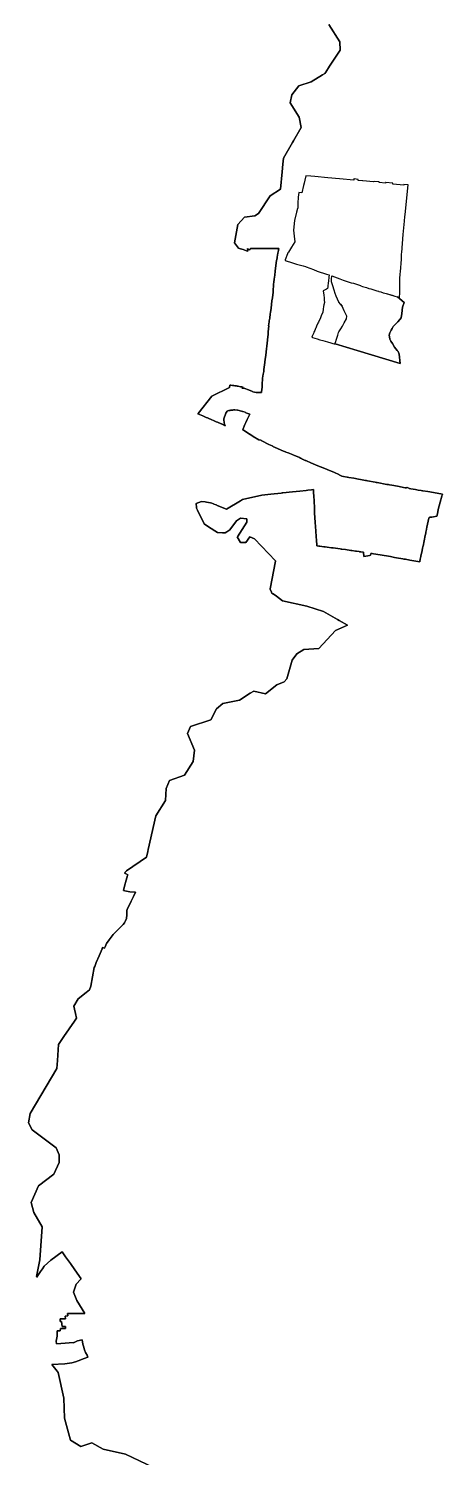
# Model space of a CAD drawing. Header units: inches. Extents: x -74.45 to -73.99, y 3.73 to 4.84.
# Drawn here: x -74.06508 to -74.05499, y 4.60348 to 4.63835 of the extents above; entities that cross this region are included whole.
import ezdxf

# ---------------------------------------------------------------- set-up
doc = ezdxf.new("R2010")
doc.units = ezdxf.units.IN
doc.header["$MEASUREMENT"] = 0
doc.layers.add('temp_wfs_layer', color=251, linetype='Continuous')

msp = doc.modelspace()

# ---------------------------------------------------------------- linework, layer by layer
at = {"layer": 'temp_wfs_layer'}
for points in [[(-74.062033, 4.603242), (-74.062715, 4.603561), (-74.063264, 4.60369), (-74.063542, 4.60384), (-74.063807, 4.603753), (-74.06406, 4.603908), (-74.064203, 4.604446), (-74.064221, 4.604931), (-74.064358, 4.605559), (-74.064384, 4.60559), (-74.064517, 4.605749), (-74.064194, 4.605772), (-74.064025, 4.605795), (-74.063937, 4.605819), (-74.063876, 4.605839), (-74.06373, 4.605895), (-74.063635, 4.605934), (-74.063656, 4.605976), (-74.063696, 4.606048), (-74.063718, 4.606108), (-74.063743, 4.606199), (-74.063757, 4.60625), (-74.063771, 4.606355), (-74.063889, 4.60633), (-74.06399, 4.606281), (-74.063998, 4.606285), (-74.064186, 4.606273), (-74.064399, 4.606258), (-74.064407, 4.60632), (-74.064385, 4.606446), (-74.064383, 4.606576), (-74.064308, 4.606577), (-74.064305, 4.606634), (-74.06418, 4.606629), (-74.06418, 4.606679), (-74.06426, 4.60668), (-74.06428, 4.606802), (-74.064311, 4.606802), (-74.064312, 4.606864), (-74.064185, 4.60687), (-74.064192, 4.606934), (-74.064125, 4.606939), (-74.064132, 4.606998), (-74.063864, 4.606998), (-74.063713, 4.606996), (-74.063906, 4.607317), (-74.063985, 4.607514), (-74.063922, 4.607716), (-74.063805, 4.607833), (-74.063798, 4.60784), (-74.063952, 4.608062), (-74.06406, 4.608216), (-74.064181, 4.608383), (-74.064266, 4.6085), (-74.064536, 4.608296), (-74.064697, 4.608151), (-74.064741, 4.60809), (-74.064788, 4.608021), (-74.064836, 4.60795), (-74.064883, 4.607883), (-74.064885, 4.607896), (-74.064803, 4.608308), (-74.064752, 4.609108), (-74.06495, 4.609459), (-74.065017, 4.609702), (-74.064838, 4.610112), (-74.064469, 4.6104), (-74.064336, 4.610679), (-74.064336, 4.610867), (-74.064412, 4.611038), (-74.064991, 4.611478), (-74.06508, 4.611649), (-74.065043, 4.611875), (-74.064394, 4.612974), (-74.064379, 4.613173), (-74.064352, 4.613561), (-74.06422, 4.613755), (-74.063964, 4.61413), (-74.063914, 4.614203), (-74.06394, 4.614321), (-74.063962, 4.614422), (-74.063978, 4.614496), (-74.063874, 4.614672), (-74.063676, 4.614833), (-74.063599, 4.614896), (-74.063567, 4.614981), (-74.063479, 4.615436), (-74.06347, 4.615465), (-74.063461, 4.615488), (-74.063451, 4.615512), (-74.063432, 4.615558), (-74.063361, 4.615721), (-74.063287, 4.615898), (-74.063284, 4.615904), (-74.063276, 4.615924), (-74.063231, 4.615909), (-74.063217, 4.615945), (-74.063185, 4.616026), (-74.063117, 4.616116), (-74.063046, 4.61621), (-74.063017, 4.616244), (-74.062976, 4.616286), (-74.062904, 4.61636), (-74.062835, 4.616431), (-74.062787, 4.616478), (-74.062774, 4.616491), (-74.062746, 4.61653), (-74.062724, 4.61656), (-74.062692, 4.616639), (-74.062689, 4.616723), (-74.062689, 4.616768), (-74.06269, 4.616814), (-74.06269, 4.616833), (-74.062678, 4.616859), (-74.062581, 4.617058), (-74.062526, 4.617174), (-74.062478, 4.617275), (-74.06261, 4.617283), (-74.062734, 4.617311), (-74.06277, 4.617321), (-74.062741, 4.617423), (-74.062701, 4.617569), (-74.06267, 4.617682), (-74.062668, 4.617688), (-74.062664, 4.617705), (-74.062719, 4.617733), (-74.062743, 4.617746), (-74.062712, 4.617782), (-74.062697, 4.617798), (-74.06221, 4.618131), (-74.062178, 4.61827), (-74.062167, 4.61832), (-74.06198, 4.619145), (-74.061741, 4.619519), (-74.061727, 4.619811), (-74.061644, 4.620005), (-74.06128, 4.620132), (-74.061068, 4.620464), (-74.061038, 4.620742), (-74.061206, 4.621148), (-74.061134, 4.621321), (-74.060639, 4.621486), (-74.0605, 4.621754), (-74.06035, 4.621882), (-74.059936, 4.621962), (-74.059683, 4.622131), (-74.05959, 4.622182), (-74.059309, 4.622119), (-74.059032, 4.622338), (-74.058851, 4.622413), (-74.058789, 4.622485), (-74.058656, 4.622943), (-74.058544, 4.623097), (-74.058373, 4.623199), (-74.05801, 4.623227), (-74.057597, 4.623661), (-74.057306, 4.623797), (-74.057508, 4.62391), (-74.057551, 4.623934), (-74.057719, 4.624028), (-74.057896, 4.624127), (-74.0583, 4.624259), (-74.05889, 4.624389), (-74.059041, 4.624498), (-74.059121, 4.624556), (-74.059129, 4.624562), (-74.059149, 4.624576), (-74.05916, 4.624601), (-74.059194, 4.624675), (-74.059192, 4.624682), (-74.05906, 4.625356), (-74.059063, 4.62536), (-74.059577, 4.625901), (-74.059692, 4.625946), (-74.059789, 4.625813), (-74.059914, 4.625813), (-74.059994, 4.625946), (-74.059991, 4.625951), (-74.05982, 4.626216), (-74.059763, 4.626305), (-74.059763, 4.626385), (-74.059764, 4.626385), (-74.059914, 4.626403), (-74.060012, 4.62634), (-74.060173, 4.626117), (-74.060252, 4.626068), (-74.060289, 4.626045), (-74.060351, 4.626048), (-74.060476, 4.626054), (-74.060692, 4.626196), (-74.060805, 4.62627), (-74.060962, 4.626598), (-74.06098, 4.626634), (-74.060985, 4.626645), (-74.060986, 4.626665), (-74.060993, 4.626761), (-74.060868, 4.626815), (-74.060776, 4.6268), (-74.060745, 4.626795), (-74.060645, 4.626779), (-74.060617, 4.626769), (-74.060577, 4.626753), (-74.060573, 4.626752), (-74.060563, 4.626748), (-74.060512, 4.626728), (-74.06049, 4.626719), (-74.060489, 4.626719), (-74.060481, 4.626716), (-74.060253, 4.626627), (-74.059918, 4.62683), (-74.05987, 4.62686), (-74.059393, 4.626966), (-74.059178, 4.626989), (-74.058925, 4.627017), (-74.058903, 4.627019), (-74.058885, 4.627021), (-74.058647, 4.627046), (-74.058473, 4.627063), (-74.058317, 4.62708), (-74.058272, 4.62709), (-74.058189, 4.627099), (-74.058138, 4.627102), (-74.058135, 4.627035), (-74.058134, 4.62703), (-74.05813, 4.626941), (-74.058123, 4.626827), (-74.058114, 4.626646), (-74.058114, 4.626645), (-74.058108, 4.626531), (-74.058093, 4.626299), (-74.058092, 4.626297), (-74.058086, 4.6262), (-74.058079, 4.626084), (-74.058071, 4.625955), (-74.05807, 4.625935), (-74.058067, 4.625885), (-74.058057, 4.625728), (-74.058056, 4.625728), (-74.058008, 4.625721), (-74.057983, 4.625718), (-74.057884, 4.625706), (-74.057883, 4.625706), (-74.057873, 4.625705), (-74.057853, 4.625703), (-74.057807, 4.625697), (-74.0577, 4.625684), (-74.057659, 4.625679), (-74.057544, 4.625663), (-74.057486, 4.625655), (-74.057462, 4.625652), (-74.057449, 4.62565), (-74.057444, 4.625649), (-74.057355, 4.625637), (-74.057224, 4.625619), (-74.057202, 4.625616), (-74.057113, 4.625602), (-74.057088, 4.625599), (-74.05702, 4.625588), (-74.057012, 4.625587), (-74.05698, 4.625582), (-74.056921, 4.625574), (-74.056921, 4.625572), (-74.056909, 4.625468), (-74.056811, 4.625486), (-74.056771, 4.625493), (-74.056768, 4.625494), (-74.056748, 4.625498), (-74.056745, 4.625498), (-74.056738, 4.625535), (-74.056736, 4.62554), (-74.056735, 4.625546), (-74.056731, 4.625545), (-74.05671, 4.625542), (-74.056671, 4.625535), (-74.05651, 4.625508), (-74.05626, 4.625466), (-74.056158, 4.625447), (-74.056061, 4.625428), (-74.05601, 4.625419), (-74.055957, 4.625409), (-74.055931, 4.625407), (-74.055899, 4.625404), (-74.055897, 4.625404), (-74.055892, 4.625403), (-74.05579, 4.625383), (-74.055548, 4.625337), (-74.055548, 4.625339), (-74.055534, 4.625409), (-74.05553, 4.625426), (-74.05552, 4.625478), (-74.05549, 4.625616), (-74.05549, 4.625617), (-74.055488, 4.625627), (-74.05548, 4.625663), (-74.055469, 4.625713), (-74.055467, 4.625723), (-74.055466, 4.625725), (-74.055413, 4.625983), (-74.055402, 4.626035), (-74.0554, 4.626042), (-74.055396, 4.626061), (-74.055383, 4.626125), (-74.055378, 4.626149), (-74.055375, 4.626168), (-74.055371, 4.626185), (-74.055324, 4.626406), (-74.05532, 4.626423), (-74.055302, 4.626426), (-74.055301, 4.626426), (-74.055256, 4.626433), (-74.055128, 4.626453), (-74.055116, 4.626512), (-74.055105, 4.626569), (-74.055089, 4.626648), (-74.055086, 4.626648), (-74.055086, 4.62665), (-74.055071, 4.626706), (-74.055051, 4.626799), (-74.05501, 4.626939), (-74.055007, 4.626947), (-74.055, 4.62697), (-74.054996, 4.626986), (-74.054995, 4.626989), (-74.055034, 4.626996), (-74.055352, 4.627052), (-74.055472, 4.627073), (-74.055478, 4.627074), (-74.055512, 4.627079), (-74.055513, 4.62708), (-74.055516, 4.62708), (-74.055585, 4.627092), (-74.055649, 4.627103), (-74.055765, 4.627124), (-74.0558, 4.62713), (-74.055804, 4.627131), (-74.055809, 4.627133), (-74.055813, 4.627134), (-74.055857, 4.62715), (-74.055862, 4.62715), (-74.055871, 4.627149), (-74.055903, 4.627148), (-74.055905, 4.627148), (-74.05609, 4.627183), (-74.056229, 4.627208), (-74.056287, 4.627219), (-74.056309, 4.627223), (-74.056352, 4.62723), (-74.056584, 4.627274), (-74.05661, 4.627279), (-74.056637, 4.627284), (-74.056817, 4.627317), (-74.056846, 4.627322), (-74.056868, 4.627326), (-74.056989, 4.62735), (-74.057036, 4.627358), (-74.057157, 4.627378), (-74.057277, 4.6274), (-74.057304, 4.627405), (-74.057311, 4.627407), (-74.057315, 4.627407), (-74.057406, 4.627424), (-74.057444, 4.627432), (-74.057493, 4.627456), (-74.05751, 4.627464), (-74.057514, 4.627466), (-74.057516, 4.627467), (-74.057622, 4.627516), (-74.057802, 4.627592), (-74.057938, 4.62765), (-74.057951, 4.627652), (-74.057963, 4.627655), (-74.057993, 4.627668), (-74.05809, 4.627709), (-74.058201, 4.627757), (-74.058308, 4.627803), (-74.058323, 4.627809), (-74.058338, 4.627815), (-74.058404, 4.627843), (-74.058409, 4.627846), (-74.058422, 4.627854), (-74.05843, 4.627859), (-74.058436, 4.627862), (-74.058437, 4.627863), (-74.058456, 4.627872), (-74.058477, 4.627883), (-74.058494, 4.62789), (-74.058598, 4.627933), (-74.058671, 4.627963), (-74.058756, 4.627997), (-74.058808, 4.628018), (-74.05882, 4.628023), (-74.058843, 4.628033), (-74.058847, 4.628034), (-74.058866, 4.628042), (-74.059074, 4.628132), (-74.059087, 4.628138), (-74.059108, 4.628148), (-74.05913, 4.628158), (-74.05913, 4.628158), (-74.059133, 4.62816), (-74.059146, 4.628166), (-74.059187, 4.628186), (-74.059223, 4.628204), (-74.059398, 4.628296), (-74.0594, 4.628297), (-74.059414, 4.628304), (-74.059421, 4.628308), (-74.05947, 4.628314), (-74.059604, 4.628399), (-74.059691, 4.628455), (-74.059695, 4.628457), (-74.059805, 4.628528), (-74.059863, 4.628565), (-74.059854, 4.628584), (-74.059828, 4.628646), (-74.059809, 4.628688), (-74.059787, 4.628736), (-74.059753, 4.628811), (-74.059743, 4.628832), (-74.059691, 4.628944), (-74.059789, 4.628979), (-74.059801, 4.628988), (-74.059856, 4.62901), (-74.059863, 4.629011), (-74.059947, 4.629034), (-74.059982, 4.62904), (-74.059988, 4.629042), (-74.060052, 4.629046), (-74.060071, 4.629046), (-74.060085, 4.629045), (-74.0601, 4.629044), (-74.060114, 4.629043), (-74.060127, 4.629042), (-74.060141, 4.62904), (-74.060141, 4.62904), (-74.06015, 4.629039), (-74.060159, 4.629037), (-74.060161, 4.629037), (-74.060171, 4.629035), (-74.060175, 4.629034), (-74.060184, 4.629032), (-74.060199, 4.629029), (-74.060221, 4.629023), (-74.060236, 4.629018), (-74.060241, 4.629017), (-74.060271, 4.628971), (-74.060321, 4.628827), (-74.060323, 4.628823), (-74.06031, 4.628727), (-74.060308, 4.62871), (-74.060307, 4.628697), (-74.060297, 4.628676), (-74.060292, 4.628666), (-74.06029, 4.628662), (-74.060365, 4.628695), (-74.060379, 4.628705), (-74.060386, 4.62871), (-74.060478, 4.628744), (-74.060506, 4.628757), (-74.06056, 4.628781), (-74.06063, 4.628811), (-74.060691, 4.628838), (-74.060717, 4.62885), (-74.060752, 4.628865), (-74.060834, 4.628901), (-74.060955, 4.628954), (-74.060948, 4.628963), (-74.060613, 4.629382), (-74.060185, 4.629595), (-74.060173, 4.629651), (-74.06015, 4.629648), (-74.060108, 4.629643), (-74.060075, 4.629639), (-74.060052, 4.629636), (-74.060011, 4.629632), (-74.059997, 4.62963), (-74.059985, 4.629628), (-74.059975, 4.629626), (-74.059912, 4.629613), (-74.059897, 4.629611), (-74.059892, 4.62961), (-74.059888, 4.629609), (-74.059886, 4.629609), (-74.059853, 4.629602), (-74.059875, 4.62958), (-74.059878, 4.629576), (-74.05988, 4.629575), (-74.059827, 4.629575), (-74.059823, 4.629575), (-74.059807, 4.629568), (-74.059724, 4.629536), (-74.059623, 4.629495), (-74.059611, 4.62949), (-74.059537, 4.629475), (-74.059473, 4.629473), (-74.059403, 4.629469), (-74.059402, 4.629485), (-74.059396, 4.629541), (-74.05939, 4.6296), (-74.059389, 4.629614), (-74.059386, 4.62964), (-74.059385, 4.629656), (-74.059377, 4.629823), (-74.059361, 4.629915), (-74.059346, 4.629984), (-74.059344, 4.629993), (-74.059346, 4.630036), (-74.05934, 4.630089), (-74.059326, 4.630202), (-74.059322, 4.630226), (-74.059316, 4.630269), (-74.059315, 4.630279), (-74.059301, 4.630386), (-74.059282, 4.630539), (-74.059274, 4.630601), (-74.059257, 4.630749), (-74.059257, 4.630757), (-74.059243, 4.630899), (-74.059238, 4.630949), (-74.059223, 4.631097), (-74.059231, 4.631099), (-74.059225, 4.631144), (-74.059224, 4.631147), (-74.059223, 4.631154), (-74.059223, 4.631156), (-74.059219, 4.63119), (-74.059218, 4.631191), (-74.059213, 4.631224), (-74.059204, 4.631286), (-74.05919, 4.631389), (-74.059185, 4.631426), (-74.059171, 4.631526), (-74.05916, 4.631618), (-74.059148, 4.631708), (-74.059139, 4.631783), (-74.059139, 4.631783), (-74.059122, 4.63192), (-74.059121, 4.63193), (-74.059116, 4.632002), (-74.059116, 4.632002), (-74.059114, 4.632054), (-74.059109, 4.632115), (-74.059104, 4.632166), (-74.059095, 4.632235), (-74.059082, 4.632337), (-74.059069, 4.632432), (-74.059059, 4.632509), (-74.059035, 4.632691), (-74.059021, 4.63275), (-74.059018, 4.632771), (-74.059002, 4.632875), (-74.058991, 4.63294), (-74.05899, 4.632948), (-74.058983, 4.632988), (-74.059059, 4.632988), (-74.059129, 4.632987), (-74.059193, 4.632987), (-74.059237, 4.632986), (-74.059246, 4.632986), (-74.059376, 4.632985), (-74.059508, 4.632983), (-74.059532, 4.632983), (-74.05967, 4.632982), (-74.059689, 4.632951), (-74.059737, 4.632978), (-74.059747, 4.632983), (-74.059734, 4.632921), (-74.059771, 4.632932), (-74.059853, 4.632958), (-74.059918, 4.632979), (-74.059919, 4.632979), (-74.059966, 4.632994), (-74.060063, 4.63312), (-74.059977, 4.633574), (-74.05982, 4.633749), (-74.059563, 4.633784), (-74.059477, 4.63384), (-74.059189, 4.634273), (-74.058938, 4.634433), (-74.058901, 4.634856), (-74.058885, 4.635041), (-74.058871, 4.635192), (-74.058648, 4.635573), (-74.058626, 4.63561), (-74.058435, 4.635936), (-74.058484, 4.636187), (-74.058702, 4.636538), (-74.058661, 4.636733), (-74.058493, 4.636951), (-74.058196, 4.637054), (-74.05792, 4.637221), (-74.057858, 4.637259), (-74.057838, 4.637289), (-74.057745, 4.637431), (-74.057484, 4.637828), (-74.057494, 4.638032), (-74.057763, 4.638455)], [(-74.057763, 4.638455), (-74.057494, 4.638032), (-74.057484, 4.637828), (-74.057745, 4.637431), (-74.057838, 4.637289), (-74.057858, 4.637259), (-74.05792, 4.637221), (-74.058196, 4.637054), (-74.058493, 4.636951), (-74.058661, 4.636733), (-74.058702, 4.636538), (-74.058484, 4.636187), (-74.058435, 4.635936), (-74.058626, 4.63561), (-74.058648, 4.635573), (-74.058871, 4.635192), (-74.058885, 4.635041), (-74.058901, 4.634856), (-74.058938, 4.634433), (-74.059189, 4.634273), (-74.059477, 4.63384), (-74.059563, 4.633784), (-74.05982, 4.633749), (-74.059977, 4.633574), (-74.060063, 4.63312), (-74.059966, 4.632994), (-74.059919, 4.632979), (-74.059918, 4.632979), (-74.059853, 4.632958), (-74.059771, 4.632932), (-74.059734, 4.632921), (-74.059747, 4.632983), (-74.059737, 4.632978), (-74.059689, 4.632951), (-74.05967, 4.632982), (-74.059532, 4.632983), (-74.059508, 4.632983), (-74.059376, 4.632985), (-74.059246, 4.632986), (-74.059237, 4.632986), (-74.059193, 4.632987), (-74.059129, 4.632987), (-74.059059, 4.632988), (-74.058983, 4.632988), (-74.05899, 4.632948), (-74.058991, 4.63294), (-74.059002, 4.632875), (-74.059018, 4.632771), (-74.059021, 4.63275), (-74.059035, 4.632691), (-74.059059, 4.632509), (-74.059069, 4.632432), (-74.059082, 4.632337), (-74.059095, 4.632235), (-74.059104, 4.632166), (-74.059109, 4.632115), (-74.059114, 4.632054), (-74.059116, 4.632002), (-74.059116, 4.632002), (-74.059121, 4.63193), (-74.059122, 4.63192), (-74.059139, 4.631783), (-74.059139, 4.631783), (-74.059148, 4.631708), (-74.05916, 4.631618), (-74.059171, 4.631526), (-74.059185, 4.631426), (-74.05919, 4.631389), (-74.059204, 4.631286), (-74.059213, 4.631224), (-74.059218, 4.631191), (-74.059219, 4.63119), (-74.059223, 4.631156), (-74.059223, 4.631154), (-74.059224, 4.631147), (-74.059225, 4.631144), (-74.059231, 4.631099), (-74.059223, 4.631097), (-74.059238, 4.630949), (-74.059243, 4.630899), (-74.059257, 4.630757), (-74.059257, 4.630749), (-74.059274, 4.630601), (-74.059282, 4.630539), (-74.059301, 4.630386), (-74.059315, 4.630279), (-74.059316, 4.630269), (-74.059322, 4.630226), (-74.059326, 4.630202), (-74.05934, 4.630089), (-74.059346, 4.630036), (-74.059344, 4.629993), (-74.059346, 4.629984), (-74.059361, 4.629915), (-74.059377, 4.629823), (-74.059385, 4.629656), (-74.059386, 4.62964), (-74.059389, 4.629614), (-74.05939, 4.6296), (-74.059396, 4.629541), (-74.059402, 4.629485), (-74.059403, 4.629469), (-74.059473, 4.629473), (-74.059537, 4.629475), (-74.059611, 4.62949), (-74.059623, 4.629495), (-74.059724, 4.629536), (-74.059807, 4.629568), (-74.059823, 4.629575), (-74.059827, 4.629575), (-74.05988, 4.629575), (-74.059878, 4.629576), (-74.059875, 4.62958), (-74.059853, 4.629602), (-74.059886, 4.629609), (-74.059888, 4.629609), (-74.059892, 4.62961), (-74.059897, 4.629611), (-74.059912, 4.629613), (-74.059975, 4.629626), (-74.059985, 4.629628), (-74.059997, 4.62963), (-74.060011, 4.629632), (-74.060052, 4.629636), (-74.060075, 4.629639), (-74.060108, 4.629643), (-74.06015, 4.629648), (-74.060173, 4.629651), (-74.060185, 4.629595), (-74.060613, 4.629382), (-74.060948, 4.628963), (-74.060955, 4.628954), (-74.060834, 4.628901), (-74.060752, 4.628865), (-74.060717, 4.62885), (-74.060691, 4.628838), (-74.06063, 4.628811), (-74.06056, 4.628781), (-74.060506, 4.628757), (-74.060478, 4.628744), (-74.060386, 4.62871), (-74.060379, 4.628705), (-74.060365, 4.628695), (-74.06029, 4.628662), (-74.060292, 4.628666), (-74.060297, 4.628676), (-74.060307, 4.628697), (-74.060308, 4.62871), (-74.06031, 4.628727), (-74.060323, 4.628823), (-74.060321, 4.628827), (-74.060271, 4.628971), (-74.060241, 4.629017), (-74.060236, 4.629018), (-74.060221, 4.629023), (-74.060199, 4.629029), (-74.060184, 4.629032), (-74.060175, 4.629034), (-74.060171, 4.629035), (-74.060161, 4.629037), (-74.060159, 4.629037), (-74.06015, 4.629039), (-74.060141, 4.62904), (-74.060141, 4.62904), (-74.060127, 4.629042), (-74.060114, 4.629043), (-74.0601, 4.629044), (-74.060085, 4.629045), (-74.060071, 4.629046), (-74.060052, 4.629046), (-74.059988, 4.629042), (-74.059982, 4.62904), (-74.059947, 4.629034), (-74.059863, 4.629011), (-74.059856, 4.62901), (-74.059801, 4.628988), (-74.059789, 4.628979), (-74.059691, 4.628944), (-74.059743, 4.628832), (-74.059753, 4.628811), (-74.059787, 4.628736), (-74.059809, 4.628688), (-74.059828, 4.628646), (-74.059854, 4.628584), (-74.059863, 4.628565), (-74.059805, 4.628528), (-74.059695, 4.628457), (-74.059691, 4.628455), (-74.059604, 4.628399), (-74.05947, 4.628314), (-74.059421, 4.628308), (-74.059414, 4.628304), (-74.0594, 4.628297), (-74.059398, 4.628296), (-74.059223, 4.628204), (-74.059187, 4.628186), (-74.059146, 4.628166), (-74.059133, 4.62816), (-74.05913, 4.628158), (-74.05913, 4.628158), (-74.059108, 4.628148), (-74.059087, 4.628138), (-74.059074, 4.628132), (-74.058866, 4.628042), (-74.058847, 4.628034), (-74.058843, 4.628033), (-74.05882, 4.628023), (-74.058808, 4.628018), (-74.058756, 4.627997), (-74.058671, 4.627963), (-74.058598, 4.627933), (-74.058494, 4.62789), (-74.058477, 4.627883), (-74.058456, 4.627872), (-74.058437, 4.627863), (-74.058436, 4.627862), (-74.05843, 4.627859), (-74.058422, 4.627854), (-74.058409, 4.627846), (-74.058404, 4.627843), (-74.058338, 4.627815), (-74.058323, 4.627809), (-74.058308, 4.627803), (-74.058201, 4.627757), (-74.05809, 4.627709), (-74.057993, 4.627668), (-74.057963, 4.627655), (-74.057951, 4.627652), (-74.057938, 4.62765), (-74.057802, 4.627592), (-74.057622, 4.627516), (-74.057516, 4.627467), (-74.057514, 4.627466), (-74.05751, 4.627464), (-74.057493, 4.627456), (-74.057444, 4.627432), (-74.057406, 4.627424), (-74.057315, 4.627407), (-74.057311, 4.627407), (-74.057304, 4.627405), (-74.057277, 4.6274), (-74.057157, 4.627378), (-74.057036, 4.627358), (-74.056989, 4.62735), (-74.056868, 4.627326), (-74.056846, 4.627322), (-74.056817, 4.627317), (-74.056637, 4.627284), (-74.05661, 4.627279), (-74.056584, 4.627274), (-74.056352, 4.62723), (-74.056309, 4.627223), (-74.056287, 4.627219), (-74.056229, 4.627208), (-74.05609, 4.627183), (-74.055905, 4.627148), (-74.055903, 4.627148), (-74.055871, 4.627149), (-74.055862, 4.62715), (-74.055857, 4.62715), (-74.055813, 4.627134), (-74.055809, 4.627133), (-74.055804, 4.627131), (-74.0558, 4.62713), (-74.055765, 4.627124), (-74.055649, 4.627103), (-74.055585, 4.627092), (-74.055516, 4.62708), (-74.055513, 4.62708), (-74.055512, 4.627079), (-74.055478, 4.627074), (-74.055472, 4.627073), (-74.055352, 4.627052), (-74.055034, 4.626996), (-74.054995, 4.626989), (-74.054996, 4.626986), (-74.055, 4.62697), (-74.055007, 4.626947), (-74.05501, 4.626939), (-74.055051, 4.626799), (-74.055071, 4.626706), (-74.055086, 4.62665), (-74.055086, 4.626648), (-74.055089, 4.626648), (-74.055105, 4.626569), (-74.055116, 4.626512), (-74.055128, 4.626453), (-74.055256, 4.626433), (-74.055301, 4.626426), (-74.055302, 4.626426), (-74.05532, 4.626423), (-74.055324, 4.626406), (-74.055371, 4.626185), (-74.055375, 4.626168), (-74.055378, 4.626149), (-74.055383, 4.626125), (-74.055396, 4.626061), (-74.0554, 4.626042), (-74.055402, 4.626035), (-74.055413, 4.625983), (-74.055466, 4.625725), (-74.055467, 4.625723), (-74.055469, 4.625713), (-74.05548, 4.625663), (-74.055488, 4.625627), (-74.05549, 4.625617), (-74.05549, 4.625616), (-74.05552, 4.625478), (-74.05553, 4.625426), (-74.055534, 4.625409), (-74.055548, 4.625339), (-74.055548, 4.625337), (-74.05579, 4.625383), (-74.055892, 4.625403), (-74.055897, 4.625404), (-74.055899, 4.625404), (-74.055931, 4.625407), (-74.055957, 4.625409), (-74.05601, 4.625419), (-74.056061, 4.625428), (-74.056158, 4.625447), (-74.05626, 4.625466), (-74.05651, 4.625508), (-74.056671, 4.625535), (-74.05671, 4.625542), (-74.056731, 4.625545), (-74.056735, 4.625546), (-74.056736, 4.62554), (-74.056738, 4.625535), (-74.056745, 4.625498), (-74.056748, 4.625498), (-74.056768, 4.625494), (-74.056771, 4.625493), (-74.056811, 4.625486), (-74.056909, 4.625468), (-74.056921, 4.625572), (-74.056921, 4.625574), (-74.05698, 4.625582), (-74.057012, 4.625587), (-74.05702, 4.625588), (-74.057088, 4.625599), (-74.057113, 4.625602), (-74.057202, 4.625616), (-74.057224, 4.625619), (-74.057355, 4.625637), (-74.057444, 4.625649), (-74.057449, 4.62565), (-74.057462, 4.625652), (-74.057486, 4.625655), (-74.057544, 4.625663), (-74.057659, 4.625679), (-74.0577, 4.625684), (-74.057807, 4.625697), (-74.057853, 4.625703), (-74.057873, 4.625705), (-74.057883, 4.625706), (-74.057884, 4.625706), (-74.057983, 4.625718), (-74.058008, 4.625721), (-74.058056, 4.625728), (-74.058057, 4.625728), (-74.058067, 4.625885), (-74.05807, 4.625935), (-74.058071, 4.625955), (-74.058079, 4.626084), (-74.058086, 4.6262), (-74.058092, 4.626297), (-74.058093, 4.626299), (-74.058108, 4.626531), (-74.058114, 4.626645), (-74.058114, 4.626646), (-74.058123, 4.626827), (-74.05813, 4.626941), (-74.058134, 4.62703), (-74.058135, 4.627035), (-74.058138, 4.627102), (-74.058189, 4.627099), (-74.058272, 4.62709), (-74.058317, 4.62708), (-74.058473, 4.627063), (-74.058647, 4.627046), (-74.058885, 4.627021), (-74.058903, 4.627019), (-74.058925, 4.627017), (-74.059178, 4.626989), (-74.059393, 4.626966), (-74.05987, 4.62686), (-74.059918, 4.62683), (-74.060253, 4.626627), (-74.060481, 4.626716), (-74.060489, 4.626719), (-74.06049, 4.626719), (-74.060512, 4.626728), (-74.060563, 4.626748), (-74.060573, 4.626752), (-74.060577, 4.626753), (-74.060617, 4.626769), (-74.060645, 4.626779), (-74.060745, 4.626795), (-74.060776, 4.6268), (-74.060868, 4.626815), (-74.060993, 4.626761), (-74.060986, 4.626665), (-74.060985, 4.626645), (-74.06098, 4.626634), (-74.060962, 4.626598), (-74.060805, 4.62627), (-74.060692, 4.626196), (-74.060476, 4.626054), (-74.060351, 4.626048), (-74.060289, 4.626045), (-74.060252, 4.626068), (-74.060173, 4.626117), (-74.060012, 4.62634), (-74.059914, 4.626403), (-74.059764, 4.626385), (-74.059763, 4.626385), (-74.059763, 4.626305), (-74.05982, 4.626216), (-74.059991, 4.625951), (-74.059994, 4.625946), (-74.059914, 4.625813), (-74.059789, 4.625813), (-74.059692, 4.625946), (-74.059577, 4.625901), (-74.059063, 4.62536), (-74.05906, 4.625356), (-74.059192, 4.624682), (-74.059194, 4.624675), (-74.05916, 4.624601), (-74.059149, 4.624576), (-74.059129, 4.624562), (-74.059121, 4.624556), (-74.059041, 4.624498), (-74.05889, 4.624389), (-74.0583, 4.624259), (-74.057896, 4.624127), (-74.057719, 4.624028), (-74.057551, 4.623934), (-74.057508, 4.62391), (-74.057306, 4.623797), (-74.057597, 4.623661), (-74.05801, 4.623227), (-74.058373, 4.623199), (-74.058544, 4.623097), (-74.058656, 4.622943), (-74.058789, 4.622485), (-74.058851, 4.622413), (-74.059032, 4.622338), (-74.059309, 4.622119), (-74.05959, 4.622182), (-74.059683, 4.622131), (-74.059936, 4.621962), (-74.06035, 4.621882), (-74.0605, 4.621754), (-74.060639, 4.621486), (-74.061134, 4.621321), (-74.061206, 4.621148), (-74.061038, 4.620742), (-74.061068, 4.620464), (-74.06128, 4.620132), (-74.061644, 4.620005), (-74.061727, 4.619811), (-74.061741, 4.619519), (-74.06198, 4.619145), (-74.062167, 4.61832), (-74.062178, 4.61827), (-74.06221, 4.618131), (-74.062697, 4.617798), (-74.062712, 4.617782), (-74.062743, 4.617746), (-74.062719, 4.617733), (-74.062664, 4.617705), (-74.062668, 4.617688), (-74.06267, 4.617682), (-74.062701, 4.617569), (-74.062741, 4.617423), (-74.06277, 4.617321), (-74.062734, 4.617311), (-74.06261, 4.617283), (-74.062478, 4.617275), (-74.062526, 4.617174), (-74.062581, 4.617058), (-74.062678, 4.616859), (-74.06269, 4.616833), (-74.06269, 4.616814), (-74.062689, 4.616768), (-74.062689, 4.616723), (-74.062692, 4.616639), (-74.062724, 4.61656), (-74.062746, 4.61653), (-74.062774, 4.616491), (-74.062787, 4.616478), (-74.062835, 4.616431), (-74.062904, 4.61636), (-74.062976, 4.616286), (-74.063017, 4.616244), (-74.063046, 4.61621), (-74.063117, 4.616116), (-74.063185, 4.616026), (-74.063217, 4.615945), (-74.063231, 4.615909), (-74.063276, 4.615924), (-74.063284, 4.615904), (-74.063287, 4.615898), (-74.063361, 4.615721), (-74.063432, 4.615558), (-74.063451, 4.615512), (-74.063461, 4.615488), (-74.06347, 4.615465), (-74.063479, 4.615436), (-74.063567, 4.614981), (-74.063599, 4.614896), (-74.063676, 4.614833), (-74.063874, 4.614672), (-74.063978, 4.614496), (-74.063962, 4.614422), (-74.06394, 4.614321), (-74.063914, 4.614203), (-74.063964, 4.61413), (-74.06422, 4.613755), (-74.064352, 4.613561), (-74.064379, 4.613173), (-74.064394, 4.612974), (-74.065043, 4.611875), (-74.06508, 4.611649), (-74.064991, 4.611478), (-74.064412, 4.611038), (-74.064336, 4.610867), (-74.064336, 4.610679), (-74.064469, 4.6104), (-74.064838, 4.610112), (-74.065017, 4.609702), (-74.06495, 4.609459), (-74.064752, 4.609108), (-74.064803, 4.608308), (-74.064885, 4.607896), (-74.064883, 4.607883), (-74.064836, 4.60795), (-74.064788, 4.608021), (-74.064741, 4.60809), (-74.064697, 4.608151), (-74.064536, 4.608296), (-74.064266, 4.6085), (-74.064181, 4.608383), (-74.06406, 4.608216), (-74.063952, 4.608062), (-74.063798, 4.60784), (-74.063805, 4.607833), (-74.063922, 4.607716), (-74.063985, 4.607514), (-74.063906, 4.607317), (-74.063713, 4.606996), (-74.063864, 4.606998), (-74.064132, 4.606998), (-74.064125, 4.606939), (-74.064192, 4.606934), (-74.064185, 4.60687), (-74.064312, 4.606864), (-74.064311, 4.606802), (-74.06428, 4.606802), (-74.06426, 4.60668), (-74.06418, 4.606679), (-74.06418, 4.606629), (-74.064305, 4.606634), (-74.064308, 4.606577), (-74.064383, 4.606576), (-74.064385, 4.606446), (-74.064407, 4.60632), (-74.064399, 4.606258), (-74.064186, 4.606273), (-74.063998, 4.606285), (-74.06399, 4.606281), (-74.063889, 4.60633), (-74.063771, 4.606355), (-74.063757, 4.60625), (-74.063743, 4.606199), (-74.063718, 4.606108), (-74.063696, 4.606048), (-74.063656, 4.605976), (-74.063635, 4.605934), (-74.06373, 4.605895), (-74.063876, 4.605839), (-74.063937, 4.605819), (-74.064025, 4.605795), (-74.064194, 4.605772), (-74.064517, 4.605749), (-74.064384, 4.60559), (-74.064358, 4.605559), (-74.064221, 4.604931), (-74.064203, 4.604446), (-74.06406, 4.603908), (-74.063807, 4.603753), (-74.063542, 4.60384), (-74.063264, 4.60369), (-74.062715, 4.603561), (-74.062033, 4.603242)]]:
    msp.add_lwpolyline(points, dxfattribs=at)
for points in [[(-74.05838, 4.634521), (-74.058424, 4.634346), (-74.058493, 4.634356), (-74.058508, 4.634238), (-74.058509, 4.634232), (-74.058519, 4.634097), (-74.058522, 4.63397), (-74.058524, 4.633964), (-74.058548, 4.633876), (-74.058603, 4.633669), (-74.058627, 4.633431), (-74.05861, 4.633288), (-74.058595, 4.633151), (-74.05867, 4.633022), (-74.058749, 4.632895), (-74.05876, 4.632877), (-74.058773, 4.632858), (-74.058823, 4.632707), (-74.058829, 4.632691), (-74.058648, 4.632636), (-74.058552, 4.632606), (-74.058392, 4.632563), (-74.058386, 4.632562), (-74.05833, 4.632546), (-74.058314, 4.632539), (-74.058224, 4.632505), (-74.058135, 4.632469), (-74.058043, 4.632435), (-74.057817, 4.632362), (-74.057753, 4.63234), (-74.057764, 4.632282), (-74.057774, 4.632188), (-74.057779, 4.632146), (-74.057788, 4.632065), (-74.057789, 4.632053), (-74.057796, 4.632006), (-74.05782, 4.631993), (-74.057903, 4.63195), (-74.057888, 4.631846), (-74.05788, 4.631783), (-74.057876, 4.631726), (-74.057872, 4.631667), (-74.057882, 4.631613), (-74.05789, 4.631572), (-74.057897, 4.631506), (-74.057906, 4.631435), (-74.057946, 4.63134), (-74.057967, 4.631291), (-74.058015, 4.631189), (-74.058028, 4.631163), (-74.058061, 4.631091), (-74.05808, 4.631045), (-74.058087, 4.63103), (-74.058107, 4.630986), (-74.058125, 4.630945), (-74.05814, 4.630912), (-74.058168, 4.63085), (-74.058179, 4.630822), (-74.058175, 4.630821), (-74.058159, 4.630816), (-74.058103, 4.630798), (-74.05805, 4.630781), (-74.05798, 4.63076), (-74.057907, 4.630737), (-74.05785, 4.630721), (-74.057792, 4.630705), (-74.057716, 4.630684), (-74.057663, 4.630669), (-74.057635, 4.630661), (-74.057612, 4.630655), (-74.057071, 4.630493), (-74.056021, 4.630179), (-74.05605, 4.630404), (-74.056076, 4.630472), (-74.0561, 4.630497), (-74.056164, 4.630577), (-74.056211, 4.630665), (-74.056254, 4.630721), (-74.056272, 4.630771), (-74.056284, 4.630827), (-74.056295, 4.630867), (-74.056279, 4.630928), (-74.056245, 4.630994), (-74.056219, 4.631037), (-74.056196, 4.63108), (-74.056163, 4.631115), (-74.056081, 4.631192), (-74.056034, 4.631256), (-74.055996, 4.631291), (-74.055984, 4.631398), (-74.055968, 4.631554), (-74.055929, 4.631668), (-74.056088, 4.631804), (-74.056042, 4.63179), (-74.056036, 4.631903), (-74.056036, 4.631908), (-74.056035, 4.631923), (-74.056029, 4.632249), (-74.056022, 4.632365), (-74.056022, 4.632368), (-74.056019, 4.63242), (-74.055995, 4.632722), (-74.05599, 4.632851), (-74.05599, 4.632857), (-74.055987, 4.632891), (-74.05595, 4.633324), (-74.055949, 4.633328), (-74.055921, 4.633654), (-74.055911, 4.633766), (-74.055906, 4.633811), (-74.055906, 4.633815), (-74.055852, 4.634299), (-74.055852, 4.634304), (-74.055825, 4.634541), (-74.055931, 4.63455), (-74.055933, 4.63455), (-74.055936, 4.634537), (-74.055938, 4.634528), (-74.056203, 4.634556), (-74.0562, 4.634577), (-74.056375, 4.634596), (-74.056378, 4.634596), (-74.056379, 4.634587), (-74.05638, 4.634578), (-74.056383, 4.634578), (-74.056538, 4.634594), (-74.056536, 4.634611), (-74.056661, 4.63462), (-74.056673, 4.634609), (-74.056935, 4.634633), (-74.05694, 4.634634), (-74.057045, 4.634644), (-74.057044, 4.634671), (-74.057149, 4.634682), (-74.057153, 4.634682), (-74.057154, 4.634663), (-74.057155, 4.634654), (-74.057501, 4.634685), (-74.057502, 4.634685), (-74.05779, 4.634711), (-74.058104, 4.63474), (-74.0582, 4.634749), (-74.058323, 4.634759), (-74.058349, 4.634653), (-74.058366, 4.634583)], [(-74.057501, 4.634685), (-74.057502, 4.634685), (-74.05779, 4.634711), (-74.058104, 4.63474), (-74.0582, 4.634749), (-74.058323, 4.634759), (-74.058349, 4.634653), (-74.058366, 4.634583), (-74.05838, 4.634521), (-74.058424, 4.634346), (-74.058493, 4.634356), (-74.058508, 4.634238), (-74.058509, 4.634232), (-74.058519, 4.634097), (-74.058522, 4.63397), (-74.058524, 4.633964), (-74.058548, 4.633876), (-74.058603, 4.633669), (-74.058627, 4.633431), (-74.05861, 4.633288), (-74.058595, 4.633151), (-74.05867, 4.633022), (-74.058749, 4.632895), (-74.05876, 4.632877), (-74.058773, 4.632858), (-74.058823, 4.632707), (-74.058829, 4.632691), (-74.058648, 4.632636), (-74.058552, 4.632606), (-74.058392, 4.632563), (-74.058386, 4.632562), (-74.05833, 4.632546), (-74.058314, 4.632539), (-74.058224, 4.632505), (-74.058135, 4.632469), (-74.058043, 4.632435), (-74.057817, 4.632362), (-74.057753, 4.63234), (-74.057764, 4.632282), (-74.057774, 4.632188), (-74.057779, 4.632146), (-74.057788, 4.632065), (-74.057789, 4.632053), (-74.057796, 4.632006), (-74.05782, 4.631993), (-74.057903, 4.63195), (-74.057888, 4.631846), (-74.05788, 4.631783), (-74.057876, 4.631726), (-74.057872, 4.631667), (-74.057882, 4.631613), (-74.05789, 4.631572), (-74.057897, 4.631506), (-74.057906, 4.631435), (-74.057946, 4.63134), (-74.057967, 4.631291), (-74.058015, 4.631189), (-74.058028, 4.631163), (-74.058061, 4.631091), (-74.05808, 4.631045), (-74.058087, 4.63103), (-74.058107, 4.630986), (-74.058125, 4.630945), (-74.05814, 4.630912), (-74.058168, 4.63085), (-74.058179, 4.630822), (-74.058175, 4.630821), (-74.058159, 4.630816), (-74.058103, 4.630798), (-74.05805, 4.630781), (-74.05798, 4.63076), (-74.057907, 4.630737), (-74.05785, 4.630721), (-74.057792, 4.630705), (-74.057716, 4.630684), (-74.057663, 4.630669), (-74.057635, 4.630661), (-74.057612, 4.630655), (-74.05761, 4.630662), (-74.057605, 4.63068), (-74.057601, 4.630693), (-74.057577, 4.630772), (-74.057546, 4.630873), (-74.057526, 4.630936), (-74.057516, 4.630951), (-74.057474, 4.631024), (-74.057433, 4.631094), (-74.057389, 4.631171), (-74.057331, 4.631272), (-74.057327, 4.631336), (-74.057366, 4.631418), (-74.057388, 4.631464), (-74.05744, 4.631575), (-74.05748, 4.631626), (-74.05752, 4.631677), (-74.057552, 4.631747), (-74.057587, 4.631822), (-74.057609, 4.631889), (-74.057633, 4.631969), (-74.057666, 4.632072), (-74.057696, 4.63217), (-74.057694, 4.632238), (-74.057692, 4.632318), (-74.057688, 4.632317), (-74.057622, 4.632292), (-74.057492, 4.632242), (-74.057414, 4.632214), (-74.057318, 4.632181), (-74.057215, 4.632144), (-74.057159, 4.632141), (-74.05699, 4.63208), (-74.056983, 4.632077), (-74.05694, 4.632062), (-74.056846, 4.632032), (-74.056785, 4.632013), (-74.056739, 4.631999), (-74.056694, 4.631986), (-74.05664, 4.631969), (-74.05659, 4.631954), (-74.05655, 4.631941), (-74.056543, 4.631939), (-74.056492, 4.631924), (-74.056438, 4.631907), (-74.056395, 4.631894), (-74.056362, 4.631885), (-74.056151, 4.631823), (-74.056042, 4.63179), (-74.056036, 4.631903), (-74.056036, 4.631908), (-74.056035, 4.631923), (-74.056029, 4.632249), (-74.056022, 4.632365), (-74.056022, 4.632368), (-74.056019, 4.63242), (-74.055995, 4.632722), (-74.05599, 4.632851), (-74.05599, 4.632857), (-74.055987, 4.632891), (-74.05595, 4.633324), (-74.055949, 4.633328), (-74.055921, 4.633654), (-74.055911, 4.633766), (-74.055906, 4.633811), (-74.055906, 4.633815), (-74.055852, 4.634299), (-74.055852, 4.634304), (-74.055825, 4.634541), (-74.055931, 4.63455), (-74.055933, 4.63455), (-74.055936, 4.634537), (-74.055938, 4.634528), (-74.056203, 4.634556), (-74.0562, 4.634577), (-74.056375, 4.634596), (-74.056378, 4.634596), (-74.056379, 4.634587), (-74.05638, 4.634578), (-74.056383, 4.634578), (-74.056538, 4.634594), (-74.056536, 4.634611), (-74.056661, 4.63462), (-74.056673, 4.634609), (-74.056935, 4.634633), (-74.05694, 4.634634), (-74.057045, 4.634644), (-74.057044, 4.634671), (-74.057149, 4.634682), (-74.057153, 4.634682), (-74.057154, 4.634663), (-74.057155, 4.634654)], [(-74.057515, 4.631671), (-74.05748, 4.631626), (-74.05744, 4.631575)]]:
    msp.add_lwpolyline(points, close=True, dxfattribs=at)
msp.add_polyline3d([(-74.056088, 4.631804, 0), (-74.055929, 4.631668, 0), (-74.055968, 4.631554, 0), (-74.055984, 4.631398, 0), (-74.055996, 4.631291, 0), (-74.056034, 4.631256, 0), (-74.056081, 4.631192, 0), (-74.056163, 4.631115, 0), (-74.056196, 4.63108, 0), (-74.056219, 4.631037, 0), (-74.056245, 4.630994, 0), (-74.056279, 4.630928, 0), (-74.056295, 4.630867, 0), (-74.056284, 4.630827, 0), (-74.056272, 4.630771, 0), (-74.056254, 4.630721, 0), (-74.056211, 4.630665, 0), (-74.056164, 4.630577, 0), (-74.0561, 4.630497, 0), (-74.056076, 4.630472, 0), (-74.05605, 4.630404, 0), (-74.056021, 4.630179, 0), (-74.057071, 4.630493, 0), (-74.057612, 4.630655, 0), (-74.05761, 4.630662, 0), (-74.057605, 4.63068, 0), (-74.057601, 4.630693, 0), (-74.057577, 4.630772, 0), (-74.057546, 4.630873, 0), (-74.057526, 4.630936, 0), (-74.057516, 4.630951, 0), (-74.057474, 4.631024, 0), (-74.057433, 4.631094, 0), (-74.057389, 4.631171, 0), (-74.057331, 4.631272, 0), (-74.057327, 4.631336, 0), (-74.057366, 4.631418, 0), (-74.057388, 4.631464, 0), (-74.05744, 4.631575, 0), (-74.057515, 4.631671, 0), (-74.05752, 4.631677, 0), (-74.057552, 4.631747, 0), (-74.057587, 4.631822, 0), (-74.057609, 4.631889, 0), (-74.057633, 4.631969, 0), (-74.057666, 4.632072, 0), (-74.057696, 4.63217, 0), (-74.057694, 4.632238, 0), (-74.057692, 4.632318, 0), (-74.057688, 4.632317, 0), (-74.057622, 4.632292, 0), (-74.057492, 4.632242, 0), (-74.057414, 4.632214, 0), (-74.057318, 4.632181, 0), (-74.057215, 4.632144, 0), (-74.057159, 4.632141, 0), (-74.05699, 4.63208, 0), (-74.056983, 4.632077, 0), (-74.05694, 4.632062, 0), (-74.056846, 4.632032, 0), (-74.056785, 4.632013, 0), (-74.056739, 4.631999, 0), (-74.056694, 4.631986, 0), (-74.05664, 4.631969, 0), (-74.05659, 4.631954, 0), (-74.05655, 4.631941, 0), (-74.056543, 4.631939, 0), (-74.056492, 4.631924, 0), (-74.056438, 4.631907, 0), (-74.056395, 4.631894, 0), (-74.056362, 4.631885, 0), (-74.056217, 4.631843, 0), (-74.056151, 4.631823, 0)], close=True, dxfattribs=at)

doc.saveas('drawing.dxf')
